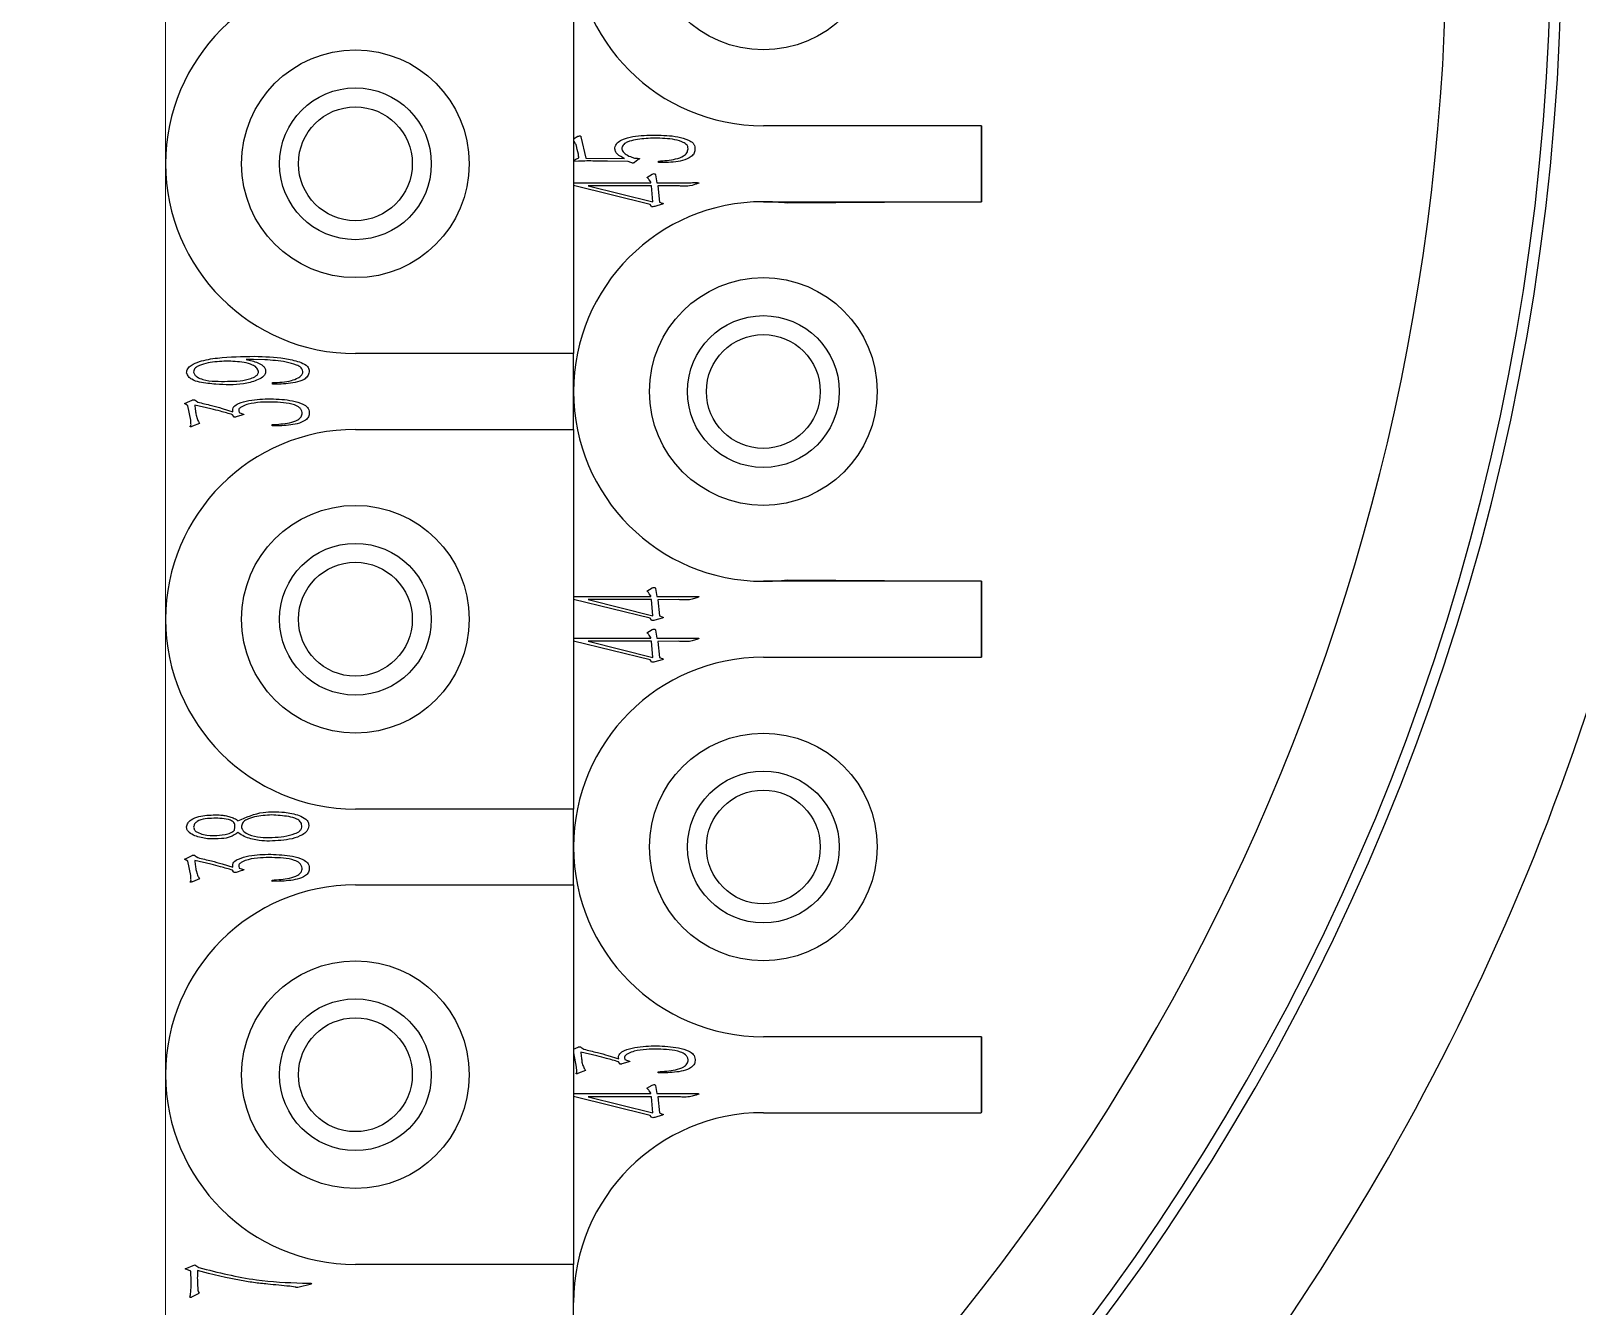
# Model space of a CAD drawing. Header units: millimetres. Extents: x 5231 to 7653, y 7068 to 7959.
# Drawn here: x 7356.01 to 7396.75, y 7588.86 to 7622.46 of the extents above; entities that cross this region are included whole.
import ezdxf

# ---------------------------------------------------------------- set-up
doc = ezdxf.new("R2010")
doc.units = ezdxf.units.MM
doc.layers.add('标注', color=3, linetype='Continuous', lineweight=13)

msp = doc.modelspace()

# ---------------------------------------------------------------- linework, layer by layer
at = {"color": 7, "linetype": 'Continuous', "lineweight": 25}
for p, q in [((7370.311, 7623.956), (7370.311, 7613.956)), ((7381.061, 7619.956), (7375.311, 7619.956)), ((7381.061, 7619.956), (7381.061, 7617.956)), ((7381.061, 7617.956), (7381.061, 7619.956)), ((7370.311, 7619.615), (7370.422, 7619.681)), ((7370.331, 7619.531), (7370.311, 7619.56)), ((7370.361, 7619.486), (7370.331, 7619.531)), ((7370.407, 7619.33), (7370.387, 7619.429)), ((7370.502, 7619.666), (7370.633, 7619.108)), ((7370.437, 7619.026), (7370.311, 7619.017)), ((7370.437, 7619.213), (7370.407, 7619.33)), ((7370.411, 7619.096), (7370.452, 7619.114)), ((7370.442, 7619.149), (7370.437, 7619.213)), ((7370.633, 7619.108), (7371.655, 7619.099)), ((7371.207, 7619.026), (7370.819, 7619.029)), ((7371.746, 7619.02), (7371.207, 7619.026)), ((7371.821, 7618.988), (7371.746, 7619.02)), ((7371.846, 7619.128), (7371.917, 7619.108)), ((7371.917, 7619.108), (7371.982, 7619.102)), ((7372.002, 7619.056), (7371.917, 7618.993)), ((7372.546, 7618.993), (7372.546, 7619.026)), ((7372.687, 7618.991), (7372.546, 7618.993)), ((7372.239, 7618.598), (7372.385, 7618.683)), ((7372.269, 7618.577), (7372.239, 7618.598)), ((7372.465, 7618.668), (7372.506, 7618.457)), ((7370.311, 7618.457), (7372.345, 7618.457)), ((7372.324, 7617.884), (7370.311, 7618.381)), ((7370.693, 7618.376), (7372.4, 7617.952)), ((7372.365, 7618.376), (7370.693, 7618.376)), ((7372.335, 7618.487), (7372.304, 7618.533)), ((7372.4, 7617.952), (7372.365, 7618.376)), ((7372.506, 7618.457), (7373.407, 7618.457)), ((7373.065, 7618.376), (7372.531, 7618.373)), ((7372.531, 7618.373), (7372.571, 7617.949)), ((7373.432, 7618.388), (7373.362, 7618.373)), ((7373.523, 7618.416), (7373.432, 7618.388)), ((7372.355, 7617.85), (7372.324, 7617.884)), ((7372.365, 7617.826), (7372.355, 7617.85)), ((7372.642, 7617.89), (7372.45, 7617.832)), ((7372.571, 7617.949), (7372.647, 7617.92)), ((7375.311, 7617.956), (7381.061, 7617.956)), ((7381.061, 7617.956), (7375.947, 7617.916)), ((7361.878, 7613.797), (7361.682, 7613.8)), ((7362.175, 7613.791), (7361.878, 7613.797)), ((7370.311, 7613.956), (7364.561, 7613.956)), ((7370.311, 7611.956), (7370.311, 7613.956)), ((7362.376, 7613.148), (7362.376, 7613.19)), ((7362.482, 7613.148), (7362.376, 7613.148)), ((7360.101, 7612.612), (7360.06, 7612.636)), ((7360.146, 7612.582), (7360.101, 7612.612)), ((7360.136, 7612.672), (7360.257, 7612.729)), ((7360.221, 7612.203), (7360.146, 7612.582)), ((7360.755, 7612.501), (7360.327, 7612.597)), ((7360.362, 7612.708), (7360.408, 7612.675)), ((7361.047, 7612.513), (7361.334, 7612.423)), ((7361.486, 7612.449), (7361.495, 7612.402)), ((7360.227, 7612.107), (7360.221, 7612.203)), ((7360.453, 7612.116), (7360.267, 7612.041)), ((7360.362, 7612.335), (7360.388, 7612.246)), ((7360.433, 7612.147), (7360.453, 7612.116)), ((7361.349, 7612.305), (7361.325, 7612.344)), ((7361.365, 7612.282), (7361.349, 7612.305)), ((7361.571, 7612.335), (7361.415, 7612.288)), ((7361.495, 7612.402), (7361.561, 7612.381)), ((7362.366, 7612.05), (7362.366, 7612.083)), ((7362.563, 7612.053), (7362.366, 7612.05)), ((7364.561, 7611.956), (7370.311, 7611.956)), ((7370.311, 7611.956), (7370.311, 7601.956)), ((7381.061, 7607.956), (7375.311, 7607.956)), ((7375.947, 7607.997), (7381.061, 7607.956)), ((7381.061, 7607.956), (7381.061, 7605.956)), ((7381.061, 7605.956), (7381.061, 7607.956)), ((7370.311, 7607.555), (7372.345, 7607.555)), ((7372.239, 7607.696), (7372.385, 7607.78)), ((7372.269, 7607.675), (7372.239, 7607.696)), ((7372.335, 7607.585), (7372.304, 7607.63)), ((7372.465, 7607.765), (7372.506, 7607.555)), ((7372.506, 7607.555), (7373.407, 7607.555)), ((7372.324, 7606.982), (7370.311, 7607.479)), ((7370.693, 7607.474), (7372.4, 7607.05)), ((7372.365, 7607.474), (7370.693, 7607.474)), ((7372.4, 7607.05), (7372.365, 7607.474)), ((7373.065, 7607.474), (7372.531, 7607.471)), ((7372.531, 7607.471), (7372.571, 7607.047)), ((7373.432, 7607.486), (7373.362, 7607.471)), ((7373.523, 7607.513), (7373.432, 7607.486)), ((7372.355, 7606.948), (7372.324, 7606.982)), ((7372.365, 7606.924), (7372.355, 7606.948)), ((7372.642, 7606.988), (7372.45, 7606.93)), ((7372.571, 7607.047), (7372.647, 7607.017)), ((7370.311, 7606.457), (7372.345, 7606.457)), ((7372.324, 7605.884), (7370.311, 7606.381)), ((7370.693, 7606.376), (7372.4, 7605.952)), ((7372.365, 7606.376), (7370.693, 7606.376)), ((7372.239, 7606.598), (7372.385, 7606.683)), ((7372.269, 7606.577), (7372.239, 7606.598)), ((7372.335, 7606.487), (7372.304, 7606.533)), ((7372.4, 7605.952), (7372.365, 7606.376)), ((7372.465, 7606.668), (7372.506, 7606.457)), ((7372.506, 7606.457), (7373.407, 7606.457)), ((7373.065, 7606.376), (7372.531, 7606.373)), ((7372.531, 7606.373), (7372.571, 7605.949)), ((7373.432, 7606.388), (7373.362, 7606.373)), ((7373.523, 7606.416), (7373.432, 7606.388)), ((7372.571, 7605.949), (7372.647, 7605.92)), ((7375.311, 7605.956), (7381.061, 7605.956)), ((7372.355, 7605.85), (7372.324, 7605.884)), ((7372.365, 7605.826), (7372.355, 7605.85)), ((7372.642, 7605.89), (7372.45, 7605.832)), ((7370.311, 7601.956), (7364.561, 7601.956)), ((7370.311, 7599.956), (7370.311, 7601.956)), ((7361.425, 7601.68), (7361.465, 7601.643)), ((7361.515, 7601.301), (7361.465, 7601.337)), ((7360.101, 7600.612), (7360.06, 7600.636)), ((7360.136, 7600.672), (7360.257, 7600.729)), ((7360.362, 7600.708), (7360.408, 7600.675)), ((7360.146, 7600.582), (7360.101, 7600.612)), ((7360.221, 7600.203), (7360.146, 7600.582)), ((7360.755, 7600.501), (7360.327, 7600.597)), ((7360.362, 7600.335), (7360.388, 7600.246)), ((7361.047, 7600.513), (7361.334, 7600.423)), ((7361.349, 7600.305), (7361.325, 7600.344)), ((7361.365, 7600.282), (7361.349, 7600.305)), ((7361.571, 7600.335), (7361.415, 7600.288)), ((7361.486, 7600.449), (7361.495, 7600.402)), ((7361.495, 7600.402), (7361.561, 7600.381)), ((7360.227, 7600.107), (7360.221, 7600.203)), ((7360.453, 7600.116), (7360.267, 7600.041)), ((7360.433, 7600.147), (7360.453, 7600.116)), ((7362.366, 7600.05), (7362.366, 7600.083)), ((7362.563, 7600.053), (7362.366, 7600.05)), ((7364.561, 7599.956), (7370.311, 7599.956)), ((7370.311, 7599.956), (7370.311, 7589.956)), ((7381.061, 7595.956), (7375.311, 7595.956)), ((7381.061, 7595.956), (7381.061, 7593.975)), ((7381.061, 7593.973), (7381.061, 7595.956)), ((7370.311, 7595.627), (7370.427, 7595.681)), ((7370.316, 7595.534), (7370.311, 7595.538)), ((7370.391, 7595.155), (7370.316, 7595.534)), ((7370.925, 7595.453), (7370.497, 7595.549)), ((7370.532, 7595.66), (7370.578, 7595.627)), ((7371.217, 7595.465), (7371.504, 7595.375)), ((7371.655, 7595.401), (7371.665, 7595.354)), ((7371.665, 7595.354), (7371.731, 7595.333)), ((7370.397, 7595.059), (7370.391, 7595.155)), ((7370.623, 7595.068), (7370.437, 7594.993)), ((7370.532, 7595.287), (7370.558, 7595.198)), ((7370.603, 7595.099), (7370.623, 7595.068)), ((7371.519, 7595.258), (7371.494, 7595.296)), ((7371.535, 7595.234), (7371.519, 7595.258)), ((7371.74, 7595.287), (7371.585, 7595.24)), ((7372.536, 7595.002), (7372.536, 7595.035)), ((7372.732, 7595.005), (7372.536, 7595.002)), ((7372.239, 7594.598), (7372.385, 7594.683)), ((7372.269, 7594.577), (7372.239, 7594.598)), ((7372.335, 7594.487), (7372.304, 7594.533)), ((7372.465, 7594.668), (7372.506, 7594.457)), ((7370.311, 7594.457), (7372.345, 7594.457)), ((7372.324, 7593.884), (7370.311, 7594.381)), ((7370.693, 7594.376), (7372.4, 7593.952)), ((7372.365, 7594.376), (7370.693, 7594.376)), ((7372.4, 7593.952), (7372.365, 7594.376)), ((7372.506, 7594.457), (7373.407, 7594.457)), ((7373.065, 7594.376), (7372.531, 7594.373)), ((7372.531, 7594.373), (7372.571, 7593.949)), ((7373.432, 7594.388), (7373.362, 7594.373)), ((7373.523, 7594.416), (7373.432, 7594.388)), ((7372.355, 7593.85), (7372.324, 7593.884)), ((7372.365, 7593.826), (7372.355, 7593.85)), ((7372.642, 7593.89), (7372.45, 7593.832)), ((7372.571, 7593.949), (7372.647, 7593.92)), ((7375.311, 7593.956), (7381.05, 7593.956)), ((7360.071, 7589.842), (7360.327, 7589.947)), ((7360.221, 7589.779), (7360.071, 7589.842)), ((7360.232, 7589.511), (7360.221, 7589.779)), ((7360.327, 7589.947), (7360.439, 7589.875)), ((7360.69, 7589.722), (7360.398, 7589.794)), ((7361.138, 7589.614), (7360.69, 7589.722)), ((7370.311, 7589.956), (7364.561, 7589.956)), ((7370.311, 7587.956), (7370.311, 7589.956)), ((7360.212, 7589.154), (7360.221, 7589.259)), ((7360.398, 7589.446), (7360.408, 7589.301)), ((7360.418, 7589.247), (7360.439, 7589.217)), ((7362.97, 7589.359), (7362.83, 7589.382)), ((7363.403, 7589.442), (7363.046, 7589.347)), ((7363.167, 7589.464), (7363.383, 7589.464)), ((7363.383, 7589.464), (7363.403, 7589.442)), ((7360.201, 7589.094), (7360.212, 7589.154)), ((7360.362, 7589.157), (7360.242, 7589.094))]:
    msp.add_line(p, q, dxfattribs=at)
at = {"color": 7, "linetype": 'Continuous', "lineweight": 25, "flags": 128}
for points in [[(7381.061, 7593.975), (7381.059, 7593.973), (7381.058, 7593.971), (7381.056, 7593.968), (7381.055, 7593.966), (7381.053, 7593.963), (7381.052, 7593.961), (7381.05, 7593.959), (7381.048, 7593.956)], [(7381.05, 7593.956), (7381.051, 7593.958), (7381.053, 7593.96), (7381.054, 7593.963), (7381.055, 7593.965), (7381.057, 7593.967), (7381.058, 7593.969), (7381.06, 7593.971), (7381.061, 7593.973)]]:
    msp.add_lwpolyline(points, dxfattribs=at)
at = {"color": 7, "linetype": 'Continuous', "lineweight": 25}
for centre, radius in [((7375.311, 7624.956), 3), ((7364.561, 7618.956), 3), ((7364.561, 7618.956), 2), ((7364.561, 7618.956), 1.5), ((7375.311, 7612.956), 3), ((7375.311, 7612.956), 2), ((7375.311, 7612.956), 1.5), ((7364.561, 7606.956), 3), ((7364.561, 7606.956), 2), ((7364.561, 7606.956), 1.5), ((7375.311, 7600.956), 3), ((7375.311, 7600.956), 2), ((7375.311, 7600.956), 1.5), ((7364.561, 7594.956), 3), ((7364.561, 7594.956), 2), ((7364.561, 7594.956), 1.5)]:
    msp.add_circle(centre, radius, dxfattribs=at)
for centre, radius, start, end in [((7335.313, 7624.093), 71.5, 68.96438, 289.26974), ((7335.313, 7624.093), 68.5, 68.59564, 289.98816), ((7335.313, 7624.093), 68.5, 68.59564, 289.98816), ((7335.311, 7624.956), 61.039, 292.37228, 67.0074), ((7335.311, 7624.956), 60.75, 292.48384, 66.95752), ((7335.311, 7624.956), 58, 307.11726, 52.88274), ((7375.311, 7624.956), 5, 180, 270), ((7364.561, 7618.956), 5, 90, 180), ((7364.561, 7618.956), 5, 180, 270), ((7375.311, 7612.956), 5, 90, 180), ((7375.311, 7612.956), 5, 82.6891, 90), ((7375.311, 7612.956), 5, 180, 270), ((7364.561, 7606.956), 5, 90, 180), ((7375.311, 7612.956), 5, 270, 277.3109), ((7364.561, 7606.956), 5, 180, 270), ((7375.311, 7600.956), 5, 90, 180), ((7335.311, 7624.956), 65, 315.1733, 342.86938), ((7375.311, 7600.956), 5, 180, 270), ((7364.561, 7594.956), 5, 90, 180), ((7364.561, 7594.956), 5, 180, 270), ((7375.311, 7588.956), 5, 90, 180)]:
    msp.add_arc(centre, radius, start, end, dxfattribs=at)
for points, knots in [([(7370.387, 7619.429), (7370.384, 7619.44), (7370.378, 7619.46), (7370.366, 7619.478), (7370.361, 7619.486)], [0, 0, 0, 0, 0.559088, 1, 1, 1, 1]), ([(7370.422, 7619.681), (7370.437, 7619.686), (7370.46, 7619.694), (7370.487, 7619.69), (7370.497, 7619.683), (7370.502, 7619.677), (7370.502, 7619.67), (7370.502, 7619.666)], [0, 0, 0, 0, 0.49719, 0.747939, 0.811667, 0.874459, 1, 1, 1, 1]), ([(7371.398, 7619.372), (7371.413, 7619.42), (7371.444, 7619.518), (7371.632, 7619.614), (7371.965, 7619.709), (7372.268, 7619.71), (7372.471, 7619.711)], [0, 0, 0, 0, 0.122172, 0.247675, 0.498022, 1, 1, 1, 1]), ([(7371.655, 7619.099), (7371.586, 7619.13), (7371.49, 7619.173), (7371.405, 7619.282), (7371.4, 7619.342), (7371.398, 7619.372)], [0, 0, 0, 0, 0.559974, 0.780073, 1, 1, 1, 1]), ([(7372.39, 7619.63), (7372.239, 7619.623), (7372.013, 7619.613), (7371.762, 7619.548), (7371.621, 7619.478), (7371.593, 7619.407), (7371.579, 7619.372)], [0, 0, 0, 0, 0.501657, 0.752276, 0.877252, 1, 1, 1, 1]), ([(7371.579, 7619.372), (7371.588, 7619.336), (7371.604, 7619.265), (7371.709, 7619.183), (7371.794, 7619.149), (7371.846, 7619.128)], [0, 0, 0, 0, 0.276666, 0.55812, 1, 1, 1, 1]), ([(7373.327, 7619.351), (7373.326, 7619.373), (7373.324, 7619.418), (7373.264, 7619.487), (7373.128, 7619.558), (7372.827, 7619.627), (7372.565, 7619.629), (7372.39, 7619.63)], [0, 0, 0, 0, 0.062399, 0.124639, 0.249531, 0.499427, 1, 1, 1, 1]), ([(7372.471, 7619.711), (7372.668, 7619.707), (7372.963, 7619.702), (7373.293, 7619.605), (7373.447, 7619.521), (7373.503, 7619.437), (7373.506, 7619.387), (7373.508, 7619.363)], [0, 0, 0, 0, 0.500514, 0.750425, 0.875186, 0.937457, 1, 1, 1, 1]), ([(7370.311, 7619.056), (7370.331, 7619.061), (7370.366, 7619.069), (7370.398, 7619.088), (7370.411, 7619.096)], [0, 0, 0, 0, 0.560228, 1, 1, 1, 1]), ([(7370.819, 7619.029), (7370.748, 7619.03), (7370.62, 7619.03), (7370.493, 7619.028), (7370.437, 7619.026)], [0, 0, 0, 0, 0.560043, 1, 1, 1, 1]), ([(7370.452, 7619.114), (7370.451, 7619.12), (7370.448, 7619.133), (7370.444, 7619.144), (7370.442, 7619.149)], [0, 0, 0, 0, 0.560057, 1, 1, 1, 1]), ([(7371.917, 7618.993), (7371.909, 7618.988), (7371.894, 7618.976), (7371.858, 7618.968), (7371.835, 7618.98), (7371.821, 7618.988)], [0, 0, 0, 0, 0.280788, 0.557753, 1, 1, 1, 1]), ([(7371.982, 7619.102), (7372.001, 7619.1), (7372.022, 7619.098), (7372.044, 7619.097), (7372.048, 7619.097), (7372.05, 7619.097), (7372.05, 7619.096), (7372.051, 7619.095), (7372.051, 7619.094), (7372.051, 7619.092), (7372.048, 7619.086), (7372.038, 7619.083), (7372.024, 7619.07), (7372.012, 7619.062), (7372.002, 7619.056)], [0, 0, 0, 0, 0.416589, 0.475236, 0.50374, 0.509541, 0.514982, 0.520554, 0.526734, 0.5453, 0.56324, 0.670001, 0.751644, 1, 1, 1, 1]), ([(7372.546, 7619.026), (7372.699, 7619.036), (7372.929, 7619.049), (7373.179, 7619.14), (7373.309, 7619.234), (7373.321, 7619.312), (7373.327, 7619.351)], [0, 0, 0, 0, 0.501236, 0.75139, 0.87634, 1, 1, 1, 1]), ([(7373.508, 7619.363), (7373.507, 7619.32), (7373.506, 7619.234), (7373.379, 7619.111), (7373.108, 7618.999), (7372.855, 7618.994), (7372.687, 7618.991)], [0, 0, 0, 0, 0.124421, 0.249223, 0.499175, 1, 1, 1, 1]), ([(7372.304, 7618.533), (7372.299, 7618.542), (7372.289, 7618.558), (7372.275, 7618.572), (7372.269, 7618.577)], [0, 0, 0, 0, 0.560753, 1, 1, 1, 1]), ([(7372.385, 7618.683), (7372.4, 7618.69), (7372.42, 7618.699), (7372.444, 7618.694), (7372.457, 7618.691), (7372.464, 7618.68), (7372.465, 7618.672), (7372.465, 7618.668)], [0, 0, 0, 0, 0.499338, 0.623993, 0.75088, 0.874587, 1, 1, 1, 1]), ([(7372.345, 7618.457), (7372.344, 7618.463), (7372.344, 7618.475), (7372.338, 7618.483), (7372.335, 7618.487)], [0, 0, 0, 0, 0.560081, 1, 1, 1, 1]), ([(7373.362, 7618.373), (7373.307, 7618.369), (7373.208, 7618.363), (7373.109, 7618.372), (7373.065, 7618.376)], [0, 0, 0, 0, 0.556582, 1, 1, 1, 1]), ([(7373.407, 7618.457), (7373.46, 7618.46), (7373.521, 7618.463), (7373.587, 7618.457), (7373.601, 7618.458), (7373.609, 7618.454), (7373.611, 7618.452), (7373.611, 7618.45), (7373.611, 7618.447), (7373.609, 7618.446), (7373.609, 7618.445)], [0, 0, 0, 0, 0.749204, 0.853056, 0.936749, 0.952232, 0.968682, 0.976541, 0.983992, 1, 1, 1, 1]), ([(7373.609, 7618.445), (7373.593, 7618.438), (7373.566, 7618.424), (7373.536, 7618.418), (7373.523, 7618.416)], [0, 0, 0, 0, 0.557868, 1, 1, 1, 1]), ([(7372.45, 7617.832), (7372.435, 7617.828), (7372.406, 7617.822), (7372.377, 7617.825), (7372.365, 7617.826)], [0, 0, 0, 0, 0.560911, 1, 1, 1, 1]), ([(7372.647, 7617.92), (7372.652, 7617.918), (7372.661, 7617.917), (7372.67, 7617.911), (7372.674, 7617.908), (7372.675, 7617.906), (7372.675, 7617.905), (7372.675, 7617.904), (7372.674, 7617.903), (7372.673, 7617.901), (7372.669, 7617.899), (7372.663, 7617.897), (7372.654, 7617.894), (7372.647, 7617.891), (7372.642, 7617.89)], [0, 0, 0, 0, 0.238617, 0.378271, 0.444699, 0.458009, 0.469885, 0.480903, 0.492112, 0.529873, 0.578504, 0.663588, 0.798868, 1, 1, 1, 1]), ([(7360.111, 7613.442), (7360.117, 7613.483), (7360.13, 7613.565), (7360.26, 7613.674), (7360.524, 7613.78), (7361.09, 7613.874), (7361.578, 7613.88), (7361.903, 7613.884)], [0, 0, 0, 0, 0.061349, 0.123837, 0.248534, 0.498818, 1, 1, 1, 1]), ([(7361.158, 7613.758), (7360.997, 7613.749), (7360.756, 7613.737), (7360.483, 7613.66), (7360.359, 7613.594), (7360.303, 7613.531), (7360.299, 7613.49), (7360.298, 7613.47)], [0, 0, 0, 0, 0.500252, 0.750328, 0.875306, 0.937747, 1, 1, 1, 1]), ([(7362.004, 7613.491), (7361.989, 7613.527), (7361.96, 7613.602), (7361.815, 7613.676), (7361.552, 7613.745), (7361.316, 7613.752), (7361.158, 7613.758)], [0, 0, 0, 0, 0.122645, 0.247966, 0.498471, 1, 1, 1, 1]), ([(7361.682, 7613.8), (7361.787, 7613.778), (7361.945, 7613.746), (7362.107, 7613.653), (7362.185, 7613.575), (7362.192, 7613.52), (7362.195, 7613.493)], [0, 0, 0, 0, 0.500639, 0.750792, 0.875536, 1, 1, 1, 1]), ([(7361.903, 7613.884), (7362.169, 7613.875), (7362.568, 7613.861), (7363.024, 7613.764), (7363.241, 7613.676), (7363.337, 7613.574), (7363.341, 7613.506), (7363.343, 7613.473)], [0, 0, 0, 0, 0.500845, 0.751063, 0.875668, 0.938125, 1, 1, 1, 1]), ([(7362.376, 7613.19), (7362.545, 7613.196), (7362.777, 7613.205), (7363.028, 7613.298), (7363.122, 7613.361), (7363.161, 7613.411), (7363.18, 7613.46), (7363.17, 7613.523), (7363.12, 7613.605), (7362.963, 7613.674), (7362.649, 7613.763), (7362.364, 7613.78), (7362.175, 7613.791)], [0, 0, 0, 0, 0.250054, 0.343841, 0.396344, 0.416971, 0.437625, 0.472591, 0.507589, 0.577677, 0.718343, 1, 1, 1, 1]), ([(7360.886, 7613.148), (7360.742, 7613.162), (7360.526, 7613.184), (7360.274, 7613.248), (7360.161, 7613.345), (7360.128, 7613.41), (7360.111, 7613.442)], [0, 0, 0, 0, 0.501071, 0.750875, 0.87577, 1, 1, 1, 1]), ([(7360.298, 7613.47), (7360.306, 7613.443), (7360.322, 7613.39), (7360.414, 7613.323), (7360.588, 7613.244), (7360.977, 7613.214), (7361.303, 7613.227), (7361.521, 7613.235)], [0, 0, 0, 0, 0.061813, 0.12433, 0.249302, 0.499721, 1, 1, 1, 1]), ([(7362.195, 7613.493), (7362.192, 7613.463), (7362.186, 7613.401), (7362.095, 7613.313), (7361.905, 7613.222), (7361.492, 7613.116), (7361.128, 7613.135), (7360.886, 7613.148)], [0, 0, 0, 0, 0.061962, 0.124483, 0.249489, 0.499621, 1, 1, 1, 1]), ([(7361.521, 7613.235), (7361.618, 7613.253), (7361.763, 7613.278), (7361.925, 7613.345), (7361.988, 7613.406), (7362.007, 7613.453), (7362.005, 7613.478), (7362.004, 7613.491)], [0, 0, 0, 0, 0.50051, 0.750409, 0.874941, 0.937485, 1, 1, 1, 1]), ([(7363.343, 7613.473), (7363.332, 7613.432), (7363.311, 7613.351), (7363.176, 7613.244), (7362.895, 7613.165), (7362.647, 7613.155), (7362.482, 7613.148)], [0, 0, 0, 0, 0.123889, 0.248522, 0.498615, 1, 1, 1, 1]), ([(7360.06, 7612.636), (7360.074, 7612.643), (7360.1, 7612.655), (7360.125, 7612.667), (7360.136, 7612.672)], [0, 0, 0, 0, 0.559988, 1, 1, 1, 1]), ([(7360.257, 7612.729), (7360.267, 7612.734), (7360.287, 7612.744), (7360.328, 7612.739), (7360.349, 7612.72), (7360.362, 7612.708)], [0, 0, 0, 0, 0.282123, 0.555808, 1, 1, 1, 1]), ([(7360.327, 7612.597), (7360.334, 7612.548), (7360.345, 7612.461), (7360.357, 7612.374), (7360.362, 7612.335)], [0, 0, 0, 0, 0.560026, 1, 1, 1, 1]), ([(7360.408, 7612.675), (7360.528, 7612.647), (7360.742, 7612.596), (7360.954, 7612.538), (7361.047, 7612.513)], [0, 0, 0, 0, 0.560037, 1, 1, 1, 1]), ([(7361.325, 7612.344), (7361.219, 7612.375), (7361.03, 7612.431), (7360.839, 7612.479), (7360.755, 7612.501)], [0, 0, 0, 0, 0.560016, 1, 1, 1, 1]), ([(7361.334, 7612.423), (7361.329, 7612.447), (7361.318, 7612.495), (7361.371, 7612.583), (7361.522, 7612.666), (7361.849, 7612.752), (7362.138, 7612.76), (7362.331, 7612.765)], [0, 0, 0, 0, 0.062508, 0.124595, 0.249124, 0.499386, 1, 1, 1, 1]), ([(7362.059, 7612.672), (7361.951, 7612.661), (7361.789, 7612.643), (7361.606, 7612.582), (7361.526, 7612.531), (7361.485, 7612.491), (7361.485, 7612.463), (7361.486, 7612.449)], [0, 0, 0, 0, 0.500738, 0.750834, 0.87593, 0.938716, 1, 1, 1, 1]), ([(7363.157, 7612.399), (7363.152, 7612.424), (7363.142, 7612.474), (7363.073, 7612.551), (7362.912, 7612.628), (7362.562, 7612.682), (7362.26, 7612.676), (7362.059, 7612.672)], [0, 0, 0, 0, 0.062335, 0.124763, 0.249368, 0.499589, 1, 1, 1, 1]), ([(7362.331, 7612.765), (7362.524, 7612.756), (7362.813, 7612.743), (7363.139, 7612.654), (7363.286, 7612.562), (7363.336, 7612.477), (7363.34, 7612.429), (7363.343, 7612.405)], [0, 0, 0, 0, 0.500511, 0.750412, 0.875188, 0.937433, 1, 1, 1, 1]), ([(7360.267, 7612.041), (7360.256, 7612.037), (7360.24, 7612.031), (7360.222, 7612.026), (7360.214, 7612.026), (7360.211, 7612.027), (7360.209, 7612.028), (7360.208, 7612.029), (7360.207, 7612.032), (7360.208, 7612.037), (7360.211, 7612.043), (7360.218, 7612.048), (7360.225, 7612.056), (7360.233, 7612.076), (7360.229, 7612.093), (7360.227, 7612.107)], [0, 0, 0, 0, 0.24891, 0.341475, 0.390067, 0.401717, 0.412853, 0.42406, 0.435833, 0.473205, 0.508398, 0.57925, 0.650554, 0.721459, 1, 1, 1, 1]), ([(7360.388, 7612.246), (7360.396, 7612.227), (7360.41, 7612.194), (7360.426, 7612.161), (7360.433, 7612.147)], [0, 0, 0, 0, 0.559903, 1, 1, 1, 1]), ([(7361.415, 7612.288), (7361.406, 7612.284), (7361.389, 7612.278), (7361.372, 7612.281), (7361.365, 7612.282)], [0, 0, 0, 0, 0.56001, 1, 1, 1, 1]), ([(7361.561, 7612.381), (7361.577, 7612.375), (7361.596, 7612.369), (7361.615, 7612.361), (7361.619, 7612.36), (7361.62, 7612.359), (7361.621, 7612.358), (7361.621, 7612.357), (7361.621, 7612.355), (7361.62, 7612.352), (7361.615, 7612.35), (7361.608, 7612.348), (7361.593, 7612.342), (7361.58, 7612.338), (7361.571, 7612.335)], [0, 0, 0, 0, 0.417116, 0.479701, 0.510009, 0.520262, 0.529168, 0.536371, 0.544288, 0.562799, 0.615732, 0.668891, 0.751167, 1, 1, 1, 1]), ([(7362.366, 7612.083), (7362.52, 7612.093), (7362.75, 7612.108), (7363.013, 7612.184), (7363.121, 7612.269), (7363.156, 7612.34), (7363.157, 7612.379), (7363.157, 7612.399)], [0, 0, 0, 0, 0.50076, 0.750353, 0.874855, 0.937525, 1, 1, 1, 1]), ([(7363.343, 7612.405), (7363.341, 7612.364), (7363.338, 7612.284), (7363.216, 7612.17), (7362.957, 7612.073), (7362.72, 7612.061), (7362.563, 7612.053)], [0, 0, 0, 0, 0.124317, 0.248458, 0.498791, 1, 1, 1, 1]), ([(7372.304, 7607.63), (7372.299, 7607.64), (7372.289, 7607.656), (7372.275, 7607.669), (7372.269, 7607.675)], [0, 0, 0, 0, 0.560753, 1, 1, 1, 1]), ([(7372.345, 7607.555), (7372.344, 7607.561), (7372.344, 7607.572), (7372.338, 7607.581), (7372.335, 7607.585)], [0, 0, 0, 0, 0.560081, 1, 1, 1, 1]), ([(7372.385, 7607.78), (7372.4, 7607.788), (7372.42, 7607.797), (7372.444, 7607.792), (7372.457, 7607.789), (7372.464, 7607.778), (7372.465, 7607.77), (7372.465, 7607.765)], [0, 0, 0, 0, 0.499338, 0.623993, 0.75088, 0.874587, 1, 1, 1, 1]), ([(7373.407, 7607.555), (7373.46, 7607.558), (7373.521, 7607.561), (7373.587, 7607.555), (7373.601, 7607.556), (7373.609, 7607.552), (7373.611, 7607.55), (7373.611, 7607.547), (7373.611, 7607.545), (7373.609, 7607.544), (7373.609, 7607.543)], [0, 0, 0, 0, 0.749204, 0.853056, 0.936749, 0.952232, 0.968682, 0.976541, 0.983992, 1, 1, 1, 1]), ([(7373.362, 7607.471), (7373.307, 7607.467), (7373.208, 7607.461), (7373.109, 7607.47), (7373.065, 7607.474)], [0, 0, 0, 0, 0.556582, 1, 1, 1, 1]), ([(7373.609, 7607.543), (7373.593, 7607.535), (7373.566, 7607.522), (7373.536, 7607.516), (7373.523, 7607.513)], [0, 0, 0, 0, 0.557868, 1, 1, 1, 1]), ([(7372.45, 7606.93), (7372.435, 7606.926), (7372.406, 7606.919), (7372.377, 7606.923), (7372.365, 7606.924)], [0, 0, 0, 0, 0.560911, 1, 1, 1, 1]), ([(7372.647, 7607.017), (7372.652, 7607.016), (7372.661, 7607.014), (7372.67, 7607.009), (7372.674, 7607.005), (7372.675, 7607.004), (7372.675, 7607.003), (7372.675, 7607.002), (7372.674, 7607.001), (7372.673, 7606.999), (7372.669, 7606.997), (7372.663, 7606.995), (7372.654, 7606.991), (7372.647, 7606.989), (7372.642, 7606.988)], [0, 0, 0, 0, 0.238617, 0.378271, 0.444699, 0.458009, 0.469885, 0.480903, 0.492112, 0.529873, 0.578504, 0.663588, 0.798868, 1, 1, 1, 1]), ([(7372.304, 7606.533), (7372.299, 7606.542), (7372.289, 7606.558), (7372.275, 7606.572), (7372.269, 7606.577)], [0, 0, 0, 0, 0.560753, 1, 1, 1, 1]), ([(7372.345, 7606.457), (7372.344, 7606.463), (7372.344, 7606.475), (7372.338, 7606.483), (7372.335, 7606.487)], [0, 0, 0, 0, 0.560081, 1, 1, 1, 1]), ([(7372.385, 7606.683), (7372.4, 7606.69), (7372.42, 7606.699), (7372.444, 7606.694), (7372.457, 7606.691), (7372.464, 7606.68), (7372.465, 7606.672), (7372.465, 7606.668)], [0, 0, 0, 0, 0.499338, 0.623993, 0.75088, 0.874587, 1, 1, 1, 1]), ([(7373.362, 7606.373), (7373.307, 7606.369), (7373.208, 7606.363), (7373.109, 7606.372), (7373.065, 7606.376)], [0, 0, 0, 0, 0.556582, 1, 1, 1, 1]), ([(7373.407, 7606.457), (7373.46, 7606.46), (7373.521, 7606.463), (7373.587, 7606.457), (7373.601, 7606.458), (7373.609, 7606.454), (7373.611, 7606.452), (7373.611, 7606.45), (7373.611, 7606.447), (7373.609, 7606.446), (7373.609, 7606.445)], [0, 0, 0, 0, 0.749204, 0.853056, 0.936749, 0.952232, 0.968682, 0.976541, 0.983992, 1, 1, 1, 1]), ([(7373.609, 7606.445), (7373.593, 7606.438), (7373.566, 7606.424), (7373.536, 7606.418), (7373.523, 7606.416)], [0, 0, 0, 0, 0.557868, 1, 1, 1, 1]), ([(7372.647, 7605.92), (7372.652, 7605.918), (7372.661, 7605.917), (7372.67, 7605.911), (7372.674, 7605.908), (7372.675, 7605.906), (7372.675, 7605.905), (7372.675, 7605.904), (7372.674, 7605.903), (7372.673, 7605.901), (7372.669, 7605.899), (7372.663, 7605.897), (7372.654, 7605.894), (7372.647, 7605.891), (7372.642, 7605.89)], [0, 0, 0, 0, 0.238617, 0.378271, 0.444699, 0.458009, 0.469885, 0.480903, 0.492112, 0.529873, 0.578504, 0.663588, 0.798868, 1, 1, 1, 1]), ([(7372.45, 7605.832), (7372.435, 7605.828), (7372.406, 7605.822), (7372.377, 7605.825), (7372.365, 7605.826)], [0, 0, 0, 0, 0.560911, 1, 1, 1, 1]), ([(7361.465, 7601.643), (7361.684, 7601.74), (7362.075, 7601.912), (7362.5, 7601.882), (7362.689, 7601.869)], [0, 0, 0, 0, 0.556948, 1, 1, 1, 1]), ([(7362.689, 7601.869), (7362.821, 7601.849), (7363.019, 7601.82), (7363.234, 7601.719), (7363.324, 7601.613), (7363.33, 7601.545), (7363.333, 7601.511)], [0, 0, 0, 0, 0.501184, 0.750292, 0.875553, 1, 1, 1, 1]), ([(7360.111, 7601.491), (7360.121, 7601.526), (7360.141, 7601.598), (7360.257, 7601.697), (7360.501, 7601.789), (7360.723, 7601.798), (7360.871, 7601.803)], [0, 0, 0, 0, 0.124052, 0.249126, 0.499206, 1, 1, 1, 1]), ([(7360.664, 7601.175), (7360.551, 7601.193), (7360.381, 7601.22), (7360.2, 7601.314), (7360.123, 7601.404), (7360.115, 7601.462), (7360.111, 7601.491)], [0, 0, 0, 0, 0.499942, 0.75047, 0.875023, 1, 1, 1, 1]), ([(7360.604, 7601.701), (7360.528, 7601.685), (7360.423, 7601.664), (7360.317, 7601.568), (7360.304, 7601.508), (7360.298, 7601.479)], [0, 0, 0, 0, 0.560054, 0.781265, 1, 1, 1, 1]), ([(7360.298, 7601.479), (7360.304, 7601.449), (7360.317, 7601.39), (7360.422, 7601.327), (7360.611, 7601.255), (7360.788, 7601.256), (7360.906, 7601.256)], [0, 0, 0, 0, 0.123804, 0.248806, 0.499464, 1, 1, 1, 1]), ([(7361.385, 7601.493), (7361.384, 7601.512), (7361.384, 7601.549), (7361.364, 7601.604), (7361.318, 7601.638), (7361.216, 7601.684), (7360.974, 7601.724), (7360.752, 7601.71), (7360.604, 7601.701)], [0, 0, 0, 0, 0.062649, 0.124846, 0.187575, 0.250231, 0.500336, 1, 1, 1, 1]), ([(7360.871, 7601.803), (7360.936, 7601.801), (7361.044, 7601.798), (7361.191, 7601.771), (7361.314, 7601.739), (7361.388, 7601.7), (7361.425, 7601.68)], [0, 0, 0, 0, 0.340478, 0.560661, 0.780953, 1, 1, 1, 1]), ([(7360.906, 7601.256), (7361.005, 7601.265), (7361.154, 7601.279), (7361.303, 7601.341), (7361.365, 7601.385), (7361.386, 7601.431), (7361.385, 7601.469), (7361.385, 7601.493)], [0, 0, 0, 0, 0.500019, 0.750208, 0.812928, 0.875259, 1, 1, 1, 1]), ([(7362.356, 7601.8), (7362.204, 7601.791), (7361.976, 7601.778), (7361.726, 7601.697), (7361.59, 7601.616), (7361.567, 7601.542), (7361.556, 7601.505)], [0, 0, 0, 0, 0.50091, 0.751389, 0.876641, 1, 1, 1, 1]), ([(7361.556, 7601.505), (7361.559, 7601.479), (7361.567, 7601.427), (7361.637, 7601.345), (7361.797, 7601.256), (7362.16, 7601.186), (7362.471, 7601.212), (7362.678, 7601.229)], [0, 0, 0, 0, 0.062306, 0.12483, 0.249682, 0.499933, 1, 1, 1, 1]), ([(7363.333, 7601.511), (7363.32, 7601.463), (7363.295, 7601.365), (7363.126, 7601.246), (7362.799, 7601.132), (7362.5, 7601.12), (7362.301, 7601.112)], [0, 0, 0, 0, 0.123292, 0.248417, 0.498669, 1, 1, 1, 1]), ([(7363.146, 7601.517), (7363.144, 7601.536), (7363.14, 7601.574), (7363.102, 7601.641), (7362.99, 7601.717), (7362.731, 7601.776), (7362.506, 7601.79), (7362.356, 7601.8)], [0, 0, 0, 0, 0.062405, 0.125028, 0.249236, 0.499428, 1, 1, 1, 1]), ([(7362.678, 7601.229), (7362.775, 7601.252), (7362.919, 7601.287), (7363.082, 7601.358), (7363.146, 7601.441), (7363.146, 7601.492), (7363.146, 7601.517)], [0, 0, 0, 0, 0.500718, 0.750586, 0.875238, 1, 1, 1, 1]), ([(7361.465, 7601.337), (7361.401, 7601.293), (7361.27, 7601.204), (7360.988, 7601.165), (7360.787, 7601.171), (7360.664, 7601.175)], [0, 0, 0, 0, 0.277274, 0.558321, 1, 1, 1, 1]), ([(7362.301, 7601.112), (7362.208, 7601.114), (7362.055, 7601.117), (7361.845, 7601.157), (7361.671, 7601.209), (7361.567, 7601.27), (7361.515, 7601.301)], [0, 0, 0, 0, 0.33996, 0.560052, 0.780026, 1, 1, 1, 1]), ([(7360.06, 7600.636), (7360.074, 7600.643), (7360.1, 7600.655), (7360.125, 7600.667), (7360.136, 7600.672)], [0, 0, 0, 0, 0.559988, 1, 1, 1, 1]), ([(7360.257, 7600.729), (7360.267, 7600.734), (7360.287, 7600.744), (7360.328, 7600.739), (7360.349, 7600.72), (7360.362, 7600.708)], [0, 0, 0, 0, 0.282123, 0.555808, 1, 1, 1, 1]), ([(7360.408, 7600.675), (7360.528, 7600.647), (7360.742, 7600.596), (7360.954, 7600.538), (7361.047, 7600.513)], [0, 0, 0, 0, 0.560037, 1, 1, 1, 1]), ([(7361.334, 7600.423), (7361.329, 7600.447), (7361.318, 7600.495), (7361.371, 7600.583), (7361.522, 7600.666), (7361.849, 7600.752), (7362.138, 7600.76), (7362.331, 7600.765)], [0, 0, 0, 0, 0.062508, 0.124595, 0.249124, 0.499386, 1, 1, 1, 1]), ([(7362.059, 7600.672), (7361.951, 7600.661), (7361.789, 7600.643), (7361.606, 7600.582), (7361.526, 7600.531), (7361.485, 7600.491), (7361.485, 7600.463), (7361.486, 7600.449)], [0, 0, 0, 0, 0.500738, 0.750834, 0.87593, 0.938716, 1, 1, 1, 1]), ([(7363.157, 7600.399), (7363.152, 7600.424), (7363.142, 7600.474), (7363.073, 7600.551), (7362.912, 7600.628), (7362.562, 7600.682), (7362.26, 7600.676), (7362.059, 7600.672)], [0, 0, 0, 0, 0.062335, 0.124763, 0.249368, 0.499589, 1, 1, 1, 1]), ([(7362.331, 7600.765), (7362.524, 7600.756), (7362.813, 7600.743), (7363.139, 7600.654), (7363.286, 7600.562), (7363.336, 7600.477), (7363.34, 7600.429), (7363.343, 7600.405)], [0, 0, 0, 0, 0.500511, 0.750412, 0.875188, 0.937433, 1, 1, 1, 1]), ([(7360.327, 7600.597), (7360.334, 7600.548), (7360.345, 7600.461), (7360.357, 7600.374), (7360.362, 7600.335)], [0, 0, 0, 0, 0.560026, 1, 1, 1, 1]), ([(7360.388, 7600.246), (7360.396, 7600.227), (7360.41, 7600.194), (7360.426, 7600.161), (7360.433, 7600.147)], [0, 0, 0, 0, 0.559903, 1, 1, 1, 1]), ([(7361.325, 7600.344), (7361.219, 7600.375), (7361.03, 7600.431), (7360.839, 7600.479), (7360.755, 7600.501)], [0, 0, 0, 0, 0.560016, 1, 1, 1, 1]), ([(7361.415, 7600.288), (7361.406, 7600.284), (7361.389, 7600.278), (7361.372, 7600.281), (7361.365, 7600.282)], [0, 0, 0, 0, 0.56001, 1, 1, 1, 1]), ([(7361.561, 7600.381), (7361.577, 7600.375), (7361.596, 7600.369), (7361.615, 7600.361), (7361.619, 7600.36), (7361.62, 7600.359), (7361.621, 7600.358), (7361.621, 7600.357), (7361.621, 7600.355), (7361.62, 7600.352), (7361.615, 7600.35), (7361.608, 7600.348), (7361.593, 7600.342), (7361.58, 7600.338), (7361.571, 7600.335)], [0, 0, 0, 0, 0.417116, 0.479701, 0.510009, 0.520262, 0.529168, 0.536371, 0.544288, 0.562799, 0.615732, 0.668891, 0.751167, 1, 1, 1, 1]), ([(7362.366, 7600.083), (7362.52, 7600.093), (7362.75, 7600.108), (7363.013, 7600.184), (7363.121, 7600.269), (7363.156, 7600.34), (7363.157, 7600.379), (7363.157, 7600.399)], [0, 0, 0, 0, 0.50076, 0.750353, 0.874855, 0.937525, 1, 1, 1, 1]), ([(7363.343, 7600.405), (7363.341, 7600.364), (7363.338, 7600.284), (7363.216, 7600.17), (7362.957, 7600.073), (7362.72, 7600.061), (7362.563, 7600.053)], [0, 0, 0, 0, 0.124317, 0.248458, 0.498791, 1, 1, 1, 1]), ([(7360.267, 7600.041), (7360.256, 7600.037), (7360.24, 7600.031), (7360.222, 7600.026), (7360.214, 7600.026), (7360.211, 7600.027), (7360.209, 7600.028), (7360.208, 7600.029), (7360.207, 7600.032), (7360.208, 7600.037), (7360.211, 7600.043), (7360.218, 7600.048), (7360.225, 7600.056), (7360.233, 7600.076), (7360.229, 7600.093), (7360.227, 7600.107)], [0, 0, 0, 0, 0.24891, 0.341475, 0.390067, 0.401717, 0.412853, 0.42406, 0.435833, 0.473205, 0.508398, 0.57925, 0.650554, 0.721459, 1, 1, 1, 1]), ([(7370.427, 7595.681), (7370.437, 7595.686), (7370.457, 7595.696), (7370.498, 7595.691), (7370.519, 7595.672), (7370.532, 7595.66)], [0, 0, 0, 0, 0.282123, 0.555808, 1, 1, 1, 1]), ([(7370.497, 7595.549), (7370.503, 7595.5), (7370.514, 7595.413), (7370.527, 7595.326), (7370.532, 7595.287)], [0, 0, 0, 0, 0.560026, 1, 1, 1, 1]), ([(7370.578, 7595.627), (7370.698, 7595.599), (7370.911, 7595.548), (7371.124, 7595.49), (7371.217, 7595.465)], [0, 0, 0, 0, 0.560037, 1, 1, 1, 1]), ([(7371.494, 7595.296), (7371.389, 7595.327), (7371.2, 7595.383), (7371.009, 7595.432), (7370.925, 7595.453)], [0, 0, 0, 0, 0.560016, 1, 1, 1, 1]), ([(7371.504, 7595.375), (7371.499, 7595.399), (7371.488, 7595.447), (7371.541, 7595.535), (7371.691, 7595.618), (7372.019, 7595.704), (7372.308, 7595.712), (7372.501, 7595.717)], [0, 0, 0, 0, 0.062508, 0.124595, 0.249124, 0.499386, 1, 1, 1, 1]), ([(7372.229, 7595.624), (7372.121, 7595.613), (7371.959, 7595.595), (7371.775, 7595.534), (7371.696, 7595.483), (7371.655, 7595.443), (7371.655, 7595.415), (7371.655, 7595.401)], [0, 0, 0, 0, 0.500738, 0.750834, 0.87593, 0.938716, 1, 1, 1, 1]), ([(7371.731, 7595.333), (7371.747, 7595.327), (7371.765, 7595.321), (7371.784, 7595.313), (7371.788, 7595.312), (7371.79, 7595.311), (7371.791, 7595.31), (7371.791, 7595.309), (7371.791, 7595.307), (7371.79, 7595.305), (7371.785, 7595.302), (7371.778, 7595.3), (7371.763, 7595.294), (7371.75, 7595.29), (7371.74, 7595.287)], [0, 0, 0, 0, 0.417116, 0.479701, 0.510009, 0.520262, 0.529168, 0.536371, 0.544288, 0.562799, 0.615732, 0.668891, 0.751167, 1, 1, 1, 1]), ([(7373.327, 7595.351), (7373.322, 7595.376), (7373.312, 7595.426), (7373.243, 7595.503), (7373.082, 7595.58), (7372.731, 7595.634), (7372.43, 7595.628), (7372.229, 7595.624)], [0, 0, 0, 0, 0.062335, 0.124763, 0.249368, 0.499589, 1, 1, 1, 1]), ([(7372.501, 7595.717), (7372.694, 7595.708), (7372.983, 7595.695), (7373.309, 7595.606), (7373.456, 7595.514), (7373.506, 7595.429), (7373.51, 7595.381), (7373.512, 7595.357)], [0, 0, 0, 0, 0.500511, 0.750412, 0.875188, 0.937433, 1, 1, 1, 1]), ([(7372.536, 7595.035), (7372.69, 7595.045), (7372.92, 7595.06), (7373.183, 7595.136), (7373.291, 7595.221), (7373.326, 7595.292), (7373.327, 7595.331), (7373.327, 7595.351)], [0, 0, 0, 0, 0.50076, 0.750353, 0.874855, 0.937525, 1, 1, 1, 1]), ([(7373.512, 7595.357), (7373.511, 7595.316), (7373.507, 7595.236), (7373.385, 7595.122), (7373.127, 7595.025), (7372.89, 7595.013), (7372.732, 7595.005)], [0, 0, 0, 0, 0.124317, 0.248458, 0.498791, 1, 1, 1, 1]), ([(7370.437, 7594.993), (7370.426, 7594.989), (7370.41, 7594.983), (7370.392, 7594.978), (7370.384, 7594.978), (7370.381, 7594.979), (7370.379, 7594.98), (7370.378, 7594.982), (7370.377, 7594.984), (7370.377, 7594.989), (7370.38, 7594.995), (7370.388, 7595), (7370.394, 7595.008), (7370.403, 7595.028), (7370.399, 7595.045), (7370.397, 7595.059)], [0, 0, 0, 0, 0.24891, 0.341475, 0.390067, 0.401717, 0.412853, 0.42406, 0.435833, 0.473205, 0.508398, 0.57925, 0.650554, 0.721459, 1, 1, 1, 1]), ([(7370.558, 7595.198), (7370.566, 7595.179), (7370.58, 7595.146), (7370.596, 7595.113), (7370.603, 7595.099)], [0, 0, 0, 0, 0.559903, 1, 1, 1, 1]), ([(7371.585, 7595.24), (7371.575, 7595.236), (7371.559, 7595.23), (7371.542, 7595.233), (7371.535, 7595.234)], [0, 0, 0, 0, 0.56001, 1, 1, 1, 1]), ([(7372.304, 7594.533), (7372.299, 7594.542), (7372.289, 7594.558), (7372.275, 7594.572), (7372.269, 7594.577)], [0, 0, 0, 0, 0.560753, 1, 1, 1, 1]), ([(7372.385, 7594.683), (7372.4, 7594.69), (7372.42, 7594.699), (7372.444, 7594.694), (7372.457, 7594.691), (7372.464, 7594.68), (7372.465, 7594.672), (7372.465, 7594.668)], [0, 0, 0, 0, 0.499338, 0.623993, 0.75088, 0.874587, 1, 1, 1, 1]), ([(7372.345, 7594.457), (7372.344, 7594.463), (7372.344, 7594.475), (7372.338, 7594.483), (7372.335, 7594.487)], [0, 0, 0, 0, 0.560081, 1, 1, 1, 1]), ([(7373.362, 7594.373), (7373.307, 7594.369), (7373.208, 7594.363), (7373.109, 7594.372), (7373.065, 7594.376)], [0, 0, 0, 0, 0.556582, 1, 1, 1, 1]), ([(7373.407, 7594.457), (7373.46, 7594.46), (7373.521, 7594.463), (7373.587, 7594.457), (7373.601, 7594.458), (7373.609, 7594.454), (7373.611, 7594.452), (7373.611, 7594.45), (7373.611, 7594.447), (7373.609, 7594.446), (7373.609, 7594.445)], [0, 0, 0, 0, 0.749204, 0.853056, 0.936749, 0.952232, 0.968682, 0.976541, 0.983992, 1, 1, 1, 1]), ([(7373.609, 7594.445), (7373.593, 7594.438), (7373.566, 7594.424), (7373.536, 7594.418), (7373.523, 7594.416)], [0, 0, 0, 0, 0.557868, 1, 1, 1, 1]), ([(7372.45, 7593.832), (7372.435, 7593.828), (7372.406, 7593.822), (7372.377, 7593.825), (7372.365, 7593.826)], [0, 0, 0, 0, 0.560911, 1, 1, 1, 1]), ([(7372.647, 7593.92), (7372.652, 7593.918), (7372.661, 7593.917), (7372.67, 7593.911), (7372.674, 7593.908), (7372.675, 7593.906), (7372.675, 7593.905), (7372.675, 7593.904), (7372.674, 7593.903), (7372.673, 7593.901), (7372.669, 7593.899), (7372.663, 7593.897), (7372.654, 7593.894), (7372.647, 7593.891), (7372.642, 7593.89)], [0, 0, 0, 0, 0.238617, 0.378271, 0.444699, 0.458009, 0.469885, 0.480903, 0.492112, 0.529873, 0.578504, 0.663588, 0.798868, 1, 1, 1, 1]), ([(7360.398, 7589.794), (7360.397, 7589.729), (7360.394, 7589.613), (7360.397, 7589.497), (7360.398, 7589.446)], [0, 0, 0, 0, 0.560066, 1, 1, 1, 1]), ([(7360.439, 7589.875), (7360.941, 7589.748), (7361.837, 7589.521), (7362.76, 7589.481), (7363.167, 7589.464)], [0, 0, 0, 0, 0.560047, 1, 1, 1, 1]), ([(7360.221, 7589.259), (7360.227, 7589.306), (7360.237, 7589.39), (7360.234, 7589.474), (7360.232, 7589.511)], [0, 0, 0, 0, 0.56009, 1, 1, 1, 1]), ([(7360.408, 7589.301), (7360.408, 7589.291), (7360.408, 7589.272), (7360.415, 7589.255), (7360.418, 7589.247)], [0, 0, 0, 0, 0.560164, 1, 1, 1, 1]), ([(7360.439, 7589.217), (7360.44, 7589.213), (7360.442, 7589.207), (7360.44, 7589.201), (7360.439, 7589.199)], [0, 0, 0, 0, 0.561117, 1, 1, 1, 1]), ([(7362.83, 7589.382), (7362.637, 7589.401), (7362.319, 7589.431), (7361.877, 7589.476), (7361.506, 7589.539), (7361.261, 7589.589), (7361.138, 7589.614)], [0, 0, 0, 0, 0.340014, 0.560002, 0.780004, 1, 1, 1, 1]), ([(7363.046, 7589.347), (7363.032, 7589.349), (7363.007, 7589.354), (7362.982, 7589.357), (7362.97, 7589.359)], [0, 0, 0, 0, 0.560066, 1, 1, 1, 1]), ([(7360.242, 7589.094), (7360.235, 7589.091), (7360.226, 7589.087), (7360.215, 7589.084), (7360.209, 7589.086), (7360.205, 7589.089), (7360.202, 7589.092), (7360.201, 7589.094)], [0, 0, 0, 0, 0.50038, 0.624795, 0.750128, 0.873614, 1, 1, 1, 1]), ([(7360.439, 7589.199), (7360.425, 7589.189), (7360.402, 7589.173), (7360.374, 7589.162), (7360.362, 7589.157)], [0, 0, 0, 0, 0.557981, 1, 1, 1, 1])]:
    msp.add_open_spline(points, degree=3, knots=knots, dxfattribs=at)
at = {"layer": '标注'}
msp.add_line((7359.561, 7677.644), (7359.561, 7572.269), dxfattribs=at)

doc.saveas('drawing.dxf')
